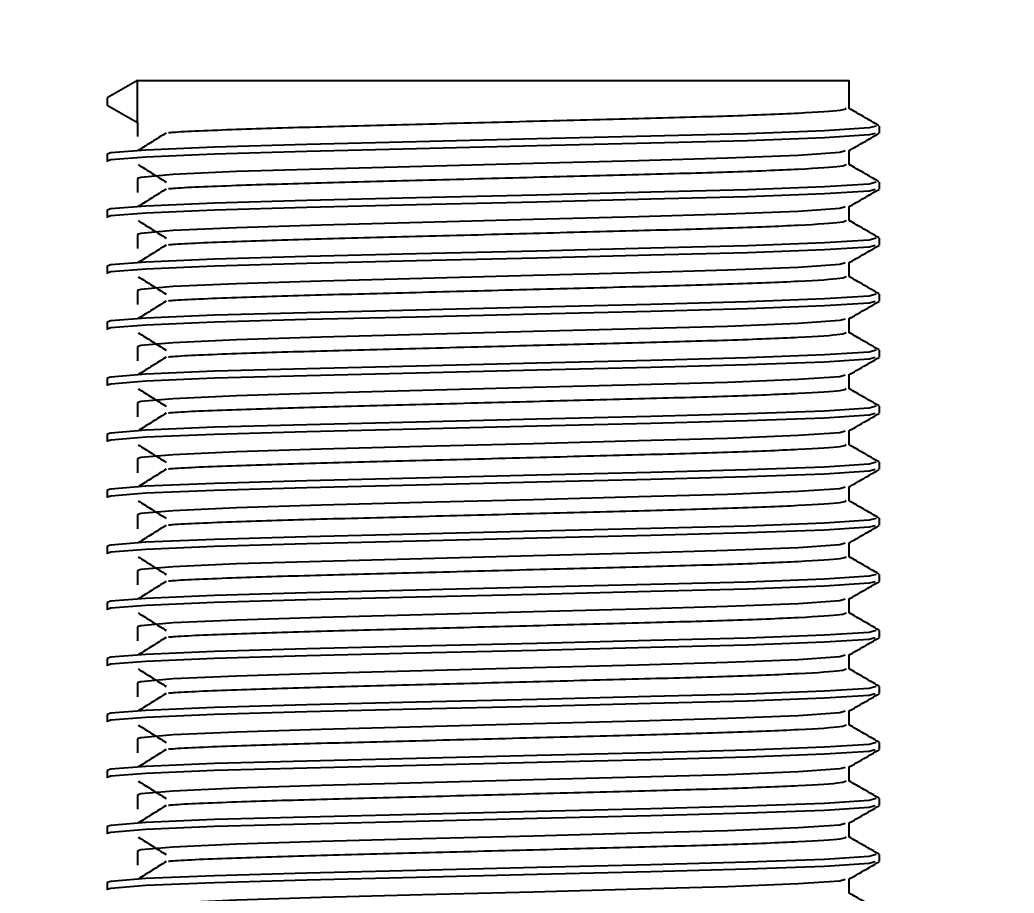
# Model space of a CAD drawing. Header units: millimetres. Extents: x -205 to 841, y 0 to 722.
# Drawn here: x 544.695 to 547.354, y 285.878 to 288.215 of the extents above; entities that cross this region are included whole.
import ezdxf

# ---------------------------------------------------------------- set-up
doc = ezdxf.new("R2010")
doc.units = ezdxf.units.MM
doc.layers.add('COTAS', color=1, linetype='Continuous')
doc.styles.add('SLDTEXTSTYLE0', font='TXT', dxfattribs={"width": 0.75})
doc.dimstyles.new('SLDDIMSTYLE2', dxfattribs={"dimtxt": 3, "dimasz": 3, "dimexe": 0, "dimexo": 0.0625, "dimgap": 0.75, "dimtad": 1, "dimdec": 0, "dimlfac": 10, "dimrnd": 1e-09, "dimzin": 12, "dimdsep": 46, "dimtxsty": 'SLDTEXTSTYLE0', "dimsah": 1, "dimcen": 0.09, "dimadec": 0, "dimazin": 3, "dimtfac": 1, "dimtmove": 0, "dimatfit": 0, "dimfxl": 0, "dimfrac": 2, "dimtolj": 1, "dimtzin": 12, "dimarcsym": 0})
doc.dimstyles.new('SLDDIMSTYLE3', dxfattribs={"dimtxt": 3, "dimasz": 3, "dimexe": 0, "dimexo": 0.0625, "dimgap": 0.75, "dimtad": 1, "dimdec": 0, "dimlfac": 10, "dimrnd": 1e-09, "dimzin": 12, "dimdsep": 46, "dimtxsty": 'SLDTEXTSTYLE0', "dimsah": 1, "dimcen": 0.09, "dimadec": 0, "dimazin": 3, "dimtfac": 1, "dimtofl": 0, "dimtmove": 0, "dimatfit": 3, "dimfxl": 0, "dimfrac": 2, "dimtolj": 1, "dimtzin": 12, "dimarcsym": 0})

# ---------------------------------------------------------------- blocks, each defined once
blk = doc.blocks.new('_D_36')
at = {"layer": 'COTAS'}
for p, q in [((547.912, 287.8644), (557.9945, 287.8644)), ((556.9945, 207.1008), (556.9945, 287.8644)), ((543.9608, 207.1008), (557.9945, 207.1008))]:
    blk.add_line(p, q, dxfattribs=at)
for points in [[(556.9945, 287.8644), (556.4945, 284.8644), (557.4945, 284.8644)], [(556.9945, 207.1008), (557.4945, 210.1008), (556.4945, 210.1008)]]:
    blk.add_solid(points, dxfattribs=at)
at = {"layer": 'COTAS', "insert": (553.1273, 244.1576), "char_height": 3, "attachment_point": 1, "rotation": 90, "style": 'SLDTEXTSTYLE0'}
blk.add_mtext('808', dxfattribs=at)
blk = doc.blocks.new('_D_37')
at = {"layer": 'COTAS'}
for p, q in [((540.6265, 288.0528), (540.6265, 295.0528)), ((544.0088, 288.0528), (539.6265, 288.0528)), ((540.6265, 288.0528), (540.6265, 277.9871)), ((545.4774, 277.9871), (539.6265, 277.9871)), ((540.6265, 277.9871), (540.6265, 270.9871))]:
    blk.add_line(p, q, dxfattribs=at)
for points in [[(540.6265, 288.0528), (541.1265, 291.0528), (540.1265, 291.0528)], [(540.6265, 277.9871), (540.1265, 274.9871), (541.1265, 274.9871)]]:
    blk.add_solid(points, dxfattribs=at)
at = {"layer": 'COTAS', "insert": (536.7593, 279.6949), "char_height": 3, "attachment_point": 1, "rotation": 90, "style": 'SLDTEXTSTYLE0'}
blk.add_mtext('101', dxfattribs=at)

msp = doc.modelspace()

# ---------------------------------------------------------------- linework, layer by layer
at = {"color": 7, "linetype": 'Continuous', "lineweight": 25}
for p, q in [((545.0088, 288.0528), (544.9276, 288.0059)), ((545.0088, 288.0528), (545.9608, 288.0528)), ((545.0088, 287.9403), (545.0088, 288.0528)), ((545.9608, 288.0528), (546.9128, 288.0528)), ((546.9128, 287.9777), (546.9128, 288.0528)), ((544.9276, 288.0059), (544.9276, 287.9871)), ((544.9276, 287.9871), (545.0088, 287.9403)), ((545.0088, 287.9403), (545.0088, 287.9028)), ((546.994, 287.9121), (546.994, 287.9309)), ((546.9128, 287.8277), (546.9128, 287.8648)), ((544.9276, 287.8559), (544.9276, 287.8371)), ((544.9276, 287.8559), (544.9276, 287.8371)), ((545.0088, 287.7903), (545.0088, 287.7528)), ((546.994, 287.7621), (546.994, 287.7809)), ((544.9276, 287.7059), (544.9276, 287.6871)), ((544.9276, 287.7059), (544.9276, 287.6871)), ((546.9128, 287.6777), (546.9128, 287.7148)), ((545.0088, 287.6403), (545.0088, 287.6028)), ((546.994, 287.6121), (546.994, 287.6309)), ((544.9276, 287.5559), (544.9276, 287.5371)), ((544.9276, 287.5559), (544.9276, 287.5371)), ((546.9128, 287.5277), (546.9128, 287.5648)), ((545.0088, 287.4903), (545.0088, 287.4528)), ((546.994, 287.4621), (546.994, 287.4809)), ((546.9128, 287.3777), (546.9128, 287.4148)), ((544.9276, 287.4059), (544.9276, 287.3871)), ((544.9276, 287.4059), (544.9276, 287.3871)), ((545.0088, 287.3403), (545.0088, 287.3028)), ((546.994, 287.3121), (546.994, 287.3309)), ((544.9276, 287.2559), (544.9276, 287.2371)), ((544.9276, 287.2559), (544.9276, 287.2371)), ((546.9128, 287.2277), (546.9128, 287.2648)), ((545.0088, 287.1903), (545.0088, 287.1528)), ((546.994, 287.1621), (546.994, 287.1809)), ((544.9276, 287.1059), (544.9276, 287.0871)), ((544.9276, 287.1059), (544.9276, 287.0871)), ((546.9128, 287.0777), (546.9128, 287.1148)), ((545.0088, 287.0403), (545.0088, 287.0028)), ((546.994, 287.0121), (546.994, 287.0309)), ((546.9128, 286.9277), (546.9128, 286.9648)), ((544.9276, 286.9559), (544.9276, 286.9371)), ((544.9276, 286.9559), (544.9276, 286.9371)), ((545.0088, 286.8903), (545.0088, 286.8528)), ((546.994, 286.8621), (546.994, 286.8809)), ((544.9276, 286.8059), (544.9276, 286.7871)), ((544.9276, 286.8059), (544.9276, 286.7871)), ((546.9128, 286.7777), (546.9128, 286.8148)), ((545.0088, 286.7403), (545.0088, 286.7028)), ((546.994, 286.7121), (546.994, 286.7309)), ((544.9276, 286.6559), (544.9276, 286.6371)), ((544.9276, 286.6559), (544.9276, 286.6371)), ((546.9128, 286.6277), (546.9128, 286.6648)), ((545.0088, 286.5903), (545.0088, 286.5528)), ((546.994, 286.5621), (546.994, 286.5809)), ((546.9128, 286.4777), (546.9128, 286.5148)), ((544.9276, 286.5059), (544.9276, 286.4871)), ((544.9276, 286.5059), (544.9276, 286.4871)), ((545.0088, 286.4403), (545.0088, 286.4028)), ((546.994, 286.4121), (546.994, 286.4309)), ((544.9276, 286.3559), (544.9276, 286.3371)), ((544.9276, 286.3559), (544.9276, 286.3371)), ((546.9128, 286.3277), (546.9128, 286.3648)), ((545.0088, 286.2903), (545.0088, 286.2528)), ((546.994, 286.2621), (546.994, 286.2809)), ((544.9276, 286.2059), (544.9276, 286.1871)), ((544.9276, 286.2059), (544.9276, 286.1871)), ((546.9128, 286.1777), (546.9128, 286.2148)), ((545.0088, 286.1403), (545.0088, 286.1028)), ((546.994, 286.1121), (546.994, 286.1309)), ((544.9276, 286.0559), (544.9276, 286.0371)), ((544.9276, 286.0559), (544.9276, 286.0371)), ((546.9128, 286.0277), (546.9128, 286.0648)), ((545.0088, 285.9903), (545.0088, 285.9528)), ((546.994, 285.9621), (546.994, 285.9809)), ((544.9276, 285.9059), (544.9276, 285.8871)), ((544.9276, 285.9059), (544.9276, 285.8871)), ((546.9128, 285.8777), (546.9128, 285.9148))]:
    msp.add_line(p, q, dxfattribs=at)
at = {"color": 7, "linetype": 'Continuous', "lineweight": 25, "flags": 128}
for points in [[(546.9856, 287.9308), (546.9671, 287.9256), (546.8468, 287.918), (546.6416, 287.9103), (546.3827, 287.9036), (546.0772, 287.8962), (545.7552, 287.8884), (545.4618, 287.8813), (545.2156, 287.8744), (545.0315, 287.8666), (544.9381, 287.8591), (544.9276, 287.8559), (544.9276, 287.8559)], [(546.9825, 287.9112), (546.9671, 287.9069), (546.8468, 287.8992), (546.6416, 287.8916), (546.3827, 287.8848), (546.0772, 287.8774), (545.7552, 287.8697), (545.4618, 287.8626), (545.2156, 287.8556), (545.0315, 287.8478), (544.9381, 287.8403), (544.9276, 287.8371), (544.9276, 287.8371)], [(546.9021, 287.8643), (546.888, 287.86), (546.7771, 287.8523), (546.5881, 287.8447), (546.3496, 287.838), (546.068, 287.8306), (545.7714, 287.8228), (545.501, 287.8157), (545.2742, 287.8087), (545.1046, 287.801), (545.0185, 287.7935), (545.0088, 287.7903), (545.0088, 287.7903)], [(546.9856, 287.7808), (546.9671, 287.7756), (546.8468, 287.768), (546.6416, 287.7603), (546.3827, 287.7536), (546.0772, 287.7462), (545.7552, 287.7384), (545.4618, 287.7313), (545.2156, 287.7244), (545.0315, 287.7166), (544.9381, 287.7091), (544.9276, 287.7059), (544.9276, 287.7059)], [(546.9825, 287.7612), (546.9671, 287.7569), (546.8468, 287.7492), (546.6416, 287.7416), (546.3827, 287.7348), (546.0772, 287.7274), (545.7552, 287.7197), (545.4618, 287.7126), (545.2156, 287.7056), (545.0315, 287.6978), (544.9381, 287.6903), (544.9276, 287.6871), (544.9276, 287.6871)], [(546.9021, 287.7143), (546.888, 287.71), (546.7771, 287.7023), (546.5881, 287.6947), (546.3496, 287.688), (546.068, 287.6806), (545.7714, 287.6728), (545.501, 287.6657), (545.2742, 287.6587), (545.1046, 287.651), (545.0185, 287.6435), (545.0088, 287.6403), (545.0088, 287.6403)], [(546.9856, 287.6308), (546.9671, 287.6256), (546.8468, 287.618), (546.6416, 287.6103), (546.3827, 287.6036), (546.0772, 287.5962), (545.7552, 287.5884), (545.4618, 287.5813), (545.2156, 287.5744), (545.0315, 287.5666), (544.9381, 287.5591), (544.9276, 287.5559), (544.9276, 287.5559)], [(546.9825, 287.6112), (546.9671, 287.6069), (546.8468, 287.5992), (546.6416, 287.5916), (546.3827, 287.5848), (546.0772, 287.5774), (545.7552, 287.5697), (545.4618, 287.5626), (545.2156, 287.5556), (545.0315, 287.5478), (544.9381, 287.5403), (544.9276, 287.5371), (544.9276, 287.5371)], [(546.9021, 287.5643), (546.888, 287.56), (546.7771, 287.5523), (546.5881, 287.5447), (546.3496, 287.538), (546.068, 287.5306), (545.7714, 287.5228), (545.501, 287.5157), (545.2742, 287.5087), (545.1046, 287.501), (545.0185, 287.4935), (545.0088, 287.4903), (545.0088, 287.4903)], [(546.9856, 287.4808), (546.9671, 287.4756), (546.8468, 287.468), (546.6416, 287.4603), (546.3827, 287.4536), (546.0772, 287.4462), (545.7552, 287.4384), (545.4618, 287.4313), (545.2156, 287.4244), (545.0315, 287.4166), (544.9381, 287.4091), (544.9276, 287.4059), (544.9276, 287.4059)], [(546.9825, 287.4612), (546.9671, 287.4569), (546.8468, 287.4492), (546.6416, 287.4416), (546.3827, 287.4348), (546.0772, 287.4274), (545.7552, 287.4197), (545.4618, 287.4126), (545.2156, 287.4056), (545.0315, 287.3978), (544.9381, 287.3903), (544.9276, 287.3871), (544.9276, 287.3871)], [(546.9021, 287.4143), (546.888, 287.41), (546.7771, 287.4023), (546.5881, 287.3947), (546.3496, 287.388), (546.068, 287.3806), (545.7714, 287.3728), (545.501, 287.3657), (545.2742, 287.3587), (545.1046, 287.351), (545.0185, 287.3435), (545.0088, 287.3403), (545.0088, 287.3403)], [(546.9856, 287.3308), (546.9671, 287.3256), (546.8468, 287.318), (546.6416, 287.3103), (546.3827, 287.3036), (546.0772, 287.2962), (545.7552, 287.2884), (545.4618, 287.2813), (545.2156, 287.2744), (545.0315, 287.2666), (544.9381, 287.2591), (544.9276, 287.2559), (544.9276, 287.2559)], [(546.9825, 287.3112), (546.9671, 287.3069), (546.8468, 287.2992), (546.6416, 287.2916), (546.3827, 287.2848), (546.0772, 287.2774), (545.7552, 287.2697), (545.4618, 287.2626), (545.2156, 287.2556), (545.0315, 287.2478), (544.9381, 287.2403), (544.9276, 287.2371), (544.9276, 287.2371)], [(546.9021, 287.2643), (546.888, 287.26), (546.7771, 287.2523), (546.5881, 287.2447), (546.3496, 287.238), (546.068, 287.2306), (545.7714, 287.2228), (545.501, 287.2157), (545.2742, 287.2087), (545.1046, 287.201), (545.0185, 287.1935), (545.0088, 287.1903), (545.0088, 287.1903)], [(546.9856, 287.1808), (546.9671, 287.1756), (546.8468, 287.168), (546.6416, 287.1603), (546.3827, 287.1536), (546.0772, 287.1462), (545.7552, 287.1384), (545.4618, 287.1313), (545.2156, 287.1244), (545.0315, 287.1166), (544.9381, 287.1091), (544.9276, 287.1059), (544.9276, 287.1059)], [(546.9825, 287.1612), (546.9671, 287.1569), (546.8468, 287.1492), (546.6416, 287.1416), (546.3827, 287.1348), (546.0772, 287.1274), (545.7552, 287.1197), (545.4618, 287.1126), (545.2156, 287.1056), (545.0315, 287.0978), (544.9381, 287.0903), (544.9276, 287.0871), (544.9276, 287.0871)], [(546.9021, 287.1143), (546.888, 287.11), (546.7771, 287.1023), (546.5881, 287.0947), (546.3496, 287.088), (546.068, 287.0806), (545.7714, 287.0728), (545.501, 287.0657), (545.2742, 287.0587), (545.1046, 287.051), (545.0185, 287.0435), (545.0088, 287.0403), (545.0088, 287.0403)], [(546.9856, 287.0308), (546.9671, 287.0256), (546.8468, 287.018), (546.6416, 287.0103), (546.3827, 287.0036), (546.0772, 286.9962), (545.7552, 286.9884), (545.4618, 286.9813), (545.2156, 286.9744), (545.0315, 286.9666), (544.9381, 286.9591), (544.9276, 286.9559), (544.9276, 286.9559)], [(546.9825, 287.0112), (546.9671, 287.0069), (546.8468, 286.9992), (546.6416, 286.9916), (546.3827, 286.9848), (546.0772, 286.9774), (545.7552, 286.9697), (545.4618, 286.9626), (545.2156, 286.9556), (545.0315, 286.9478), (544.9381, 286.9403), (544.9276, 286.9371), (544.9276, 286.9371)], [(546.9021, 286.9643), (546.888, 286.96), (546.7771, 286.9523), (546.5881, 286.9447), (546.3496, 286.938), (546.068, 286.9306), (545.7714, 286.9228), (545.501, 286.9157), (545.2742, 286.9087), (545.1046, 286.901), (545.0185, 286.8935), (545.0088, 286.8903), (545.0088, 286.8903)], [(546.9856, 286.8808), (546.9671, 286.8756), (546.8468, 286.868), (546.6416, 286.8603), (546.3827, 286.8536), (546.0772, 286.8462), (545.7552, 286.8384), (545.4618, 286.8313), (545.2156, 286.8244), (545.0315, 286.8166), (544.9381, 286.8091), (544.9276, 286.8059), (544.9276, 286.8059)], [(546.9825, 286.8612), (546.9671, 286.8569), (546.8468, 286.8492), (546.6416, 286.8416), (546.3827, 286.8348), (546.0772, 286.8274), (545.7552, 286.8197), (545.4618, 286.8126), (545.2156, 286.8056), (545.0315, 286.7978), (544.9381, 286.7903), (544.9276, 286.7871), (544.9276, 286.7871)], [(546.9021, 286.8143), (546.888, 286.81), (546.7771, 286.8023), (546.5881, 286.7947), (546.3496, 286.788), (546.068, 286.7806), (545.7714, 286.7728), (545.501, 286.7657), (545.2742, 286.7587), (545.1046, 286.751), (545.0185, 286.7435), (545.0088, 286.7403), (545.0088, 286.7403)], [(546.9856, 286.7308), (546.9671, 286.7256), (546.8468, 286.718), (546.6416, 286.7103), (546.3827, 286.7036), (546.0772, 286.6962), (545.7552, 286.6884), (545.4618, 286.6813), (545.2156, 286.6744), (545.0315, 286.6666), (544.9381, 286.6591), (544.9276, 286.6559), (544.9276, 286.6559)], [(546.9825, 286.7112), (546.9671, 286.7069), (546.8468, 286.6992), (546.6416, 286.6916), (546.3827, 286.6848), (546.0772, 286.6774), (545.7552, 286.6697), (545.4618, 286.6626), (545.2156, 286.6556), (545.0315, 286.6478), (544.9381, 286.6403), (544.9276, 286.6371), (544.9276, 286.6371)], [(546.9021, 286.6643), (546.888, 286.66), (546.7771, 286.6523), (546.5881, 286.6447), (546.3496, 286.638), (546.068, 286.6306), (545.7714, 286.6228), (545.501, 286.6157), (545.2742, 286.6087), (545.1046, 286.601), (545.0185, 286.5935), (545.0088, 286.5903), (545.0088, 286.5903)], [(546.9856, 286.5808), (546.9671, 286.5756), (546.8468, 286.568), (546.6416, 286.5603), (546.3827, 286.5536), (546.0772, 286.5462), (545.7552, 286.5384), (545.4618, 286.5313), (545.2156, 286.5244), (545.0315, 286.5166), (544.9381, 286.5091), (544.9276, 286.5059), (544.9276, 286.5059)], [(546.9825, 286.5612), (546.9671, 286.5569), (546.8468, 286.5492), (546.6416, 286.5416), (546.3827, 286.5348), (546.0772, 286.5274), (545.7552, 286.5197), (545.4618, 286.5126), (545.2156, 286.5056), (545.0315, 286.4978), (544.9381, 286.4903), (544.9276, 286.4871), (544.9276, 286.4871)], [(546.9021, 286.5143), (546.888, 286.51), (546.7771, 286.5023), (546.5881, 286.4947), (546.3496, 286.488), (546.068, 286.4806), (545.7714, 286.4728), (545.501, 286.4657), (545.2742, 286.4587), (545.1046, 286.451), (545.0185, 286.4435), (545.0088, 286.4403), (545.0088, 286.4403)], [(546.9856, 286.4308), (546.9671, 286.4256), (546.8468, 286.418), (546.6416, 286.4103), (546.3827, 286.4036), (546.0772, 286.3962), (545.7552, 286.3884), (545.4618, 286.3813), (545.2156, 286.3744), (545.0315, 286.3666), (544.9381, 286.3591), (544.9276, 286.3559), (544.9276, 286.3559)], [(546.9825, 286.4112), (546.9671, 286.4069), (546.8468, 286.3992), (546.6416, 286.3916), (546.3827, 286.3848), (546.0772, 286.3774), (545.7552, 286.3697), (545.4618, 286.3626), (545.2156, 286.3556), (545.0315, 286.3478), (544.9381, 286.3403), (544.9276, 286.3371), (544.9276, 286.3371)], [(546.9021, 286.3643), (546.888, 286.36), (546.7771, 286.3523), (546.5881, 286.3447), (546.3496, 286.338), (546.068, 286.3306), (545.7714, 286.3228), (545.501, 286.3157), (545.2742, 286.3087), (545.1046, 286.301), (545.0185, 286.2935), (545.0088, 286.2903), (545.0088, 286.2903)], [(546.9856, 286.2808), (546.9671, 286.2756), (546.8468, 286.268), (546.6416, 286.2603), (546.3827, 286.2536), (546.0772, 286.2462), (545.7552, 286.2384), (545.4618, 286.2313), (545.2156, 286.2244), (545.0315, 286.2166), (544.9381, 286.2091), (544.9276, 286.2059), (544.9276, 286.2059)], [(546.9825, 286.2612), (546.9671, 286.2569), (546.8468, 286.2492), (546.6416, 286.2416), (546.3827, 286.2348), (546.0772, 286.2274), (545.7552, 286.2197), (545.4618, 286.2126), (545.2156, 286.2056), (545.0315, 286.1978), (544.9381, 286.1903), (544.9276, 286.1871), (544.9276, 286.1871)], [(546.9021, 286.2143), (546.888, 286.21), (546.7771, 286.2023), (546.5881, 286.1947), (546.3496, 286.188), (546.068, 286.1806), (545.7714, 286.1728), (545.501, 286.1657), (545.2742, 286.1587), (545.1046, 286.151), (545.0185, 286.1435), (545.0088, 286.1403), (545.0088, 286.1403)], [(546.9856, 286.1308), (546.9671, 286.1256), (546.8468, 286.118), (546.6416, 286.1103), (546.3827, 286.1036), (546.0772, 286.0962), (545.7552, 286.0884), (545.4618, 286.0813), (545.2156, 286.0744), (545.0315, 286.0666), (544.9381, 286.0591), (544.9276, 286.0559), (544.9276, 286.0559)], [(546.9825, 286.1112), (546.9671, 286.1069), (546.8468, 286.0992), (546.6416, 286.0916), (546.3827, 286.0848), (546.0772, 286.0774), (545.7552, 286.0697), (545.4618, 286.0626), (545.2156, 286.0556), (545.0315, 286.0478), (544.9381, 286.0403), (544.9276, 286.0371), (544.9276, 286.0371)], [(546.9021, 286.0643), (546.888, 286.06), (546.7771, 286.0523), (546.5881, 286.0447), (546.3496, 286.038), (546.068, 286.0306), (545.7714, 286.0228), (545.501, 286.0157), (545.2742, 286.0087), (545.1046, 286.001), (545.0185, 285.9935), (545.0088, 285.9903), (545.0088, 285.9903)], [(546.9856, 285.9808), (546.9671, 285.9756), (546.8468, 285.968), (546.6416, 285.9603), (546.3827, 285.9536), (546.0772, 285.9462), (545.7552, 285.9384), (545.4618, 285.9313), (545.2156, 285.9244), (545.0315, 285.9166), (544.9381, 285.9091), (544.9276, 285.9059), (544.9276, 285.9059)], [(546.9825, 285.9612), (546.9671, 285.9569), (546.8468, 285.9492), (546.6416, 285.9416), (546.3827, 285.9348), (546.0772, 285.9274), (545.7552, 285.9197), (545.4618, 285.9126), (545.2156, 285.9056), (545.0315, 285.8978), (544.9381, 285.8903), (544.9276, 285.8871), (544.9276, 285.8871)], [(546.9021, 285.9143), (546.888, 285.91), (546.7771, 285.9023), (546.5881, 285.8947), (546.3496, 285.888), (546.068, 285.8806), (545.7714, 285.8728), (545.501, 285.8657), (545.2742, 285.8587), (545.1046, 285.851), (545.0185, 285.8435), (545.0088, 285.8403), (545.0088, 285.8403)]]:
    msp.add_lwpolyline(points, dxfattribs=at)
at = {"color": 7, "linetype": 'Continuous', "lineweight": 25}
for points, knots in [([(546.9051, 287.9777), (546.9033, 287.976), (546.8992, 287.972), (546.7888, 287.9648), (546.6012, 287.9571), (546.3529, 287.9505), (546.068, 287.9431), (545.7716, 287.9352), (545.4932, 287.9282), (545.2658, 287.9213), (545.1272, 287.9156), (545.0958, 287.9127), (545.0918, 287.9124)], [0, 0, 0, 0, 0.0836323, 0.1976302, 0.3113357, 0.4205556, 0.5330876, 0.6475823, 0.7586331, 0.8688872, 0.9832293, 1, 1, 1, 1]), ([(546.9932, 287.9317), (546.9797, 287.9395), (546.9529, 287.955), (546.926, 287.9705), (546.9128, 287.9782)], [0, 0, 0, 0, 0.504981, 1, 1, 1, 1]), ([(545.0861, 287.9123), (545.0736, 287.9045), (545.0486, 287.8889), (545.0235, 287.8732), (545.011, 287.8654)], [0, 0, 0, 0, 0.499998, 1, 1, 1, 1]), ([(546.912, 287.8644), (546.9255, 287.8722), (546.9526, 287.8878), (546.9797, 287.9035), (546.9932, 287.9113)], [0, 0, 0, 0, 0.499988, 1, 1, 1, 1]), ([(545.011, 287.8276), (545.0235, 287.8198), (545.0486, 287.8041), (545.0736, 287.7885), (545.0861, 287.7807)], [0, 0, 0, 0, 0.500002, 1, 1, 1, 1]), ([(546.9051, 287.8277), (546.9033, 287.826), (546.8992, 287.822), (546.7888, 287.8148), (546.6012, 287.8071), (546.3529, 287.8005), (546.068, 287.7931), (545.7716, 287.7852), (545.4932, 287.7782), (545.2658, 287.7713), (545.1272, 287.7656), (545.0958, 287.7627), (545.0918, 287.7624)], [0, 0, 0, 0, 0.083632, 0.19763, 0.311336, 0.420556, 0.533088, 0.647582, 0.758633, 0.868887, 0.983229, 1, 1, 1, 1]), ([(546.9932, 287.7817), (546.9797, 287.7895), (546.9529, 287.805), (546.926, 287.8205), (546.9128, 287.8282)], [0, 0, 0, 0, 0.504981, 1, 1, 1, 1]), ([(545.0861, 287.7623), (545.0736, 287.7545), (545.0486, 287.7389), (545.0235, 287.7232), (545.011, 287.7154)], [0, 0, 0, 0, 0.499998, 1, 1, 1, 1]), ([(546.912, 287.7144), (546.9255, 287.7222), (546.9526, 287.7378), (546.9797, 287.7535), (546.9932, 287.7613)], [0, 0, 0, 0, 0.499988, 1, 1, 1, 1]), ([(546.9932, 287.6317), (546.9797, 287.6395), (546.9529, 287.655), (546.926, 287.6705), (546.9128, 287.6782)], [0, 0, 0, 0, 0.504981, 1, 1, 1, 1]), ([(545.011, 287.6776), (545.0235, 287.6698), (545.0486, 287.6541), (545.0736, 287.6385), (545.0861, 287.6307)], [0, 0, 0, 0, 0.500002, 1, 1, 1, 1]), ([(546.9051, 287.6777), (546.9033, 287.676), (546.8992, 287.672), (546.7888, 287.6648), (546.6012, 287.6571), (546.3529, 287.6505), (546.068, 287.6431), (545.7716, 287.6352), (545.4932, 287.6282), (545.2658, 287.6213), (545.1272, 287.6156), (545.0958, 287.6127), (545.0918, 287.6124)], [0, 0, 0, 0, 0.083632, 0.19763, 0.311336, 0.420556, 0.533088, 0.647582, 0.758633, 0.868887, 0.983229, 1, 1, 1, 1]), ([(545.0861, 287.6123), (545.0736, 287.6045), (545.0486, 287.5889), (545.0235, 287.5732), (545.011, 287.5654)], [0, 0, 0, 0, 0.499998, 1, 1, 1, 1]), ([(546.912, 287.5644), (546.9255, 287.5722), (546.9526, 287.5878), (546.9797, 287.6035), (546.9932, 287.6113)], [0, 0, 0, 0, 0.499988, 1, 1, 1, 1]), ([(545.011, 287.5276), (545.0235, 287.5198), (545.0486, 287.5041), (545.0736, 287.4885), (545.0861, 287.4807)], [0, 0, 0, 0, 0.500002, 1, 1, 1, 1]), ([(546.9051, 287.5277), (546.9033, 287.526), (546.8992, 287.522), (546.7888, 287.5148), (546.6012, 287.5071), (546.3529, 287.5005), (546.068, 287.4931), (545.7716, 287.4852), (545.4932, 287.4782), (545.2658, 287.4713), (545.1272, 287.4656), (545.0958, 287.4627), (545.0918, 287.4624)], [0, 0, 0, 0, 0.083632, 0.19763, 0.311336, 0.420556, 0.533088, 0.647582, 0.758633, 0.868887, 0.983229, 1, 1, 1, 1]), ([(546.9932, 287.4817), (546.9797, 287.4895), (546.9529, 287.505), (546.926, 287.5205), (546.9128, 287.5282)], [0, 0, 0, 0, 0.504981, 1, 1, 1, 1]), ([(545.0861, 287.4623), (545.0736, 287.4545), (545.0486, 287.4389), (545.0235, 287.4232), (545.011, 287.4154)], [0, 0, 0, 0, 0.499998, 1, 1, 1, 1]), ([(546.912, 287.4144), (546.9255, 287.4222), (546.9526, 287.4378), (546.9797, 287.4535), (546.9932, 287.4613)], [0, 0, 0, 0, 0.499988, 1, 1, 1, 1]), ([(545.011, 287.3776), (545.0235, 287.3698), (545.0486, 287.3541), (545.0736, 287.3385), (545.0861, 287.3307)], [0, 0, 0, 0, 0.500002, 1, 1, 1, 1]), ([(546.9051, 287.3777), (546.9033, 287.376), (546.8992, 287.372), (546.7888, 287.3648), (546.6012, 287.3571), (546.3529, 287.3505), (546.068, 287.3431), (545.7716, 287.3352), (545.4932, 287.3282), (545.2658, 287.3213), (545.1272, 287.3156), (545.0958, 287.3127), (545.0918, 287.3124)], [0, 0, 0, 0, 0.083632, 0.19763, 0.311336, 0.420556, 0.533088, 0.647582, 0.758633, 0.868887, 0.983229, 1, 1, 1, 1]), ([(546.9932, 287.3317), (546.9797, 287.3395), (546.9529, 287.355), (546.926, 287.3705), (546.9128, 287.3782)], [0, 0, 0, 0, 0.504981, 1, 1, 1, 1]), ([(545.0861, 287.3123), (545.0736, 287.3045), (545.0486, 287.2889), (545.0235, 287.2732), (545.011, 287.2654)], [0, 0, 0, 0, 0.499998, 1, 1, 1, 1]), ([(546.912, 287.2644), (546.9255, 287.2722), (546.9526, 287.2878), (546.9797, 287.3035), (546.9932, 287.3113)], [0, 0, 0, 0, 0.499988, 1, 1, 1, 1]), ([(545.011, 287.2276), (545.0235, 287.2198), (545.0486, 287.2041), (545.0736, 287.1885), (545.0861, 287.1807)], [0, 0, 0, 0, 0.500002, 1, 1, 1, 1]), ([(546.9051, 287.2277), (546.9033, 287.226), (546.8992, 287.222), (546.7888, 287.2148), (546.6012, 287.2071), (546.3529, 287.2005), (546.068, 287.1931), (545.7716, 287.1852), (545.4932, 287.1782), (545.2658, 287.1713), (545.1272, 287.1656), (545.0958, 287.1627), (545.0918, 287.1624)], [0, 0, 0, 0, 0.083632, 0.19763, 0.311336, 0.420556, 0.533088, 0.647582, 0.758633, 0.868887, 0.983229, 1, 1, 1, 1]), ([(546.9932, 287.1817), (546.9797, 287.1895), (546.9529, 287.205), (546.926, 287.2205), (546.9128, 287.2282)], [0, 0, 0, 0, 0.504981, 1, 1, 1, 1]), ([(545.0861, 287.1623), (545.0736, 287.1545), (545.0486, 287.1389), (545.0235, 287.1232), (545.011, 287.1154)], [0, 0, 0, 0, 0.499998, 1, 1, 1, 1]), ([(546.912, 287.1144), (546.9255, 287.1222), (546.9526, 287.1378), (546.9797, 287.1535), (546.9932, 287.1613)], [0, 0, 0, 0, 0.499988, 1, 1, 1, 1]), ([(545.011, 287.0776), (545.0235, 287.0698), (545.0486, 287.0541), (545.0736, 287.0385), (545.0861, 287.0307)], [0, 0, 0, 0, 0.5000018, 1, 1, 1, 1]), ([(546.9051, 287.0777), (546.9033, 287.076), (546.8992, 287.072), (546.7888, 287.0648), (546.6012, 287.0571), (546.3529, 287.0505), (546.068, 287.0431), (545.7716, 287.0352), (545.4932, 287.0282), (545.2658, 287.0213), (545.1272, 287.0156), (545.0958, 287.0127), (545.0918, 287.0124)], [0, 0, 0, 0, 0.083632, 0.19763, 0.311336, 0.420556, 0.533088, 0.647582, 0.758633, 0.868887, 0.983229, 1, 1, 1, 1]), ([(546.9932, 287.0317), (546.9797, 287.0395), (546.9529, 287.055), (546.926, 287.0705), (546.9128, 287.0782)], [0, 0, 0, 0, 0.504981, 1, 1, 1, 1]), ([(545.0861, 287.0123), (545.0736, 287.0045), (545.0486, 286.9889), (545.0235, 286.9732), (545.011, 286.9654)], [0, 0, 0, 0, 0.499998, 1, 1, 1, 1]), ([(546.912, 286.9644), (546.9255, 286.9722), (546.9526, 286.9878), (546.9797, 287.0035), (546.9932, 287.0113)], [0, 0, 0, 0, 0.499988, 1, 1, 1, 1]), ([(545.011, 286.9276), (545.0235, 286.9198), (545.0486, 286.9041), (545.0736, 286.8885), (545.0861, 286.8807)], [0, 0, 0, 0, 0.500002, 1, 1, 1, 1]), ([(546.9051, 286.9277), (546.9033, 286.926), (546.8992, 286.922), (546.7888, 286.9148), (546.6012, 286.9071), (546.3529, 286.9005), (546.068, 286.8931), (545.7716, 286.8852), (545.4932, 286.8782), (545.2658, 286.8713), (545.1272, 286.8656), (545.0958, 286.8627), (545.0918, 286.8624)], [0, 0, 0, 0, 0.0836323, 0.1976302, 0.3113357, 0.4205556, 0.5330876, 0.6475823, 0.7586331, 0.8688872, 0.9832293, 1, 1, 1, 1]), ([(546.9932, 286.8817), (546.9797, 286.8895), (546.9529, 286.905), (546.926, 286.9205), (546.9128, 286.9282)], [0, 0, 0, 0, 0.5049813, 1, 1, 1, 1]), ([(545.0861, 286.8623), (545.0736, 286.8545), (545.0486, 286.8389), (545.0235, 286.8232), (545.011, 286.8154)], [0, 0, 0, 0, 0.499998, 1, 1, 1, 1]), ([(546.912, 286.8144), (546.9255, 286.8222), (546.9526, 286.8378), (546.9797, 286.8535), (546.9932, 286.8613)], [0, 0, 0, 0, 0.499988, 1, 1, 1, 1]), ([(545.011, 286.7776), (545.0235, 286.7698), (545.0486, 286.7541), (545.0736, 286.7385), (545.0861, 286.7307)], [0, 0, 0, 0, 0.500002, 1, 1, 1, 1]), ([(546.9051, 286.7777), (546.9033, 286.776), (546.8992, 286.772), (546.7888, 286.7648), (546.6012, 286.7571), (546.3529, 286.7505), (546.068, 286.7431), (545.7716, 286.7352), (545.4932, 286.7282), (545.2658, 286.7213), (545.1272, 286.7156), (545.0958, 286.7127), (545.0918, 286.7124)], [0, 0, 0, 0, 0.083632, 0.19763, 0.311336, 0.420556, 0.533088, 0.647582, 0.758633, 0.868887, 0.983229, 1, 1, 1, 1]), ([(546.9932, 286.7317), (546.9797, 286.7395), (546.9529, 286.755), (546.926, 286.7705), (546.9128, 286.7782)], [0, 0, 0, 0, 0.5049813, 1, 1, 1, 1]), ([(545.0861, 286.7123), (545.0736, 286.7045), (545.0486, 286.6889), (545.0235, 286.6732), (545.011, 286.6654)], [0, 0, 0, 0, 0.499998, 1, 1, 1, 1]), ([(546.912, 286.6644), (546.9255, 286.6722), (546.9526, 286.6878), (546.9797, 286.7035), (546.9932, 286.7113)], [0, 0, 0, 0, 0.499988, 1, 1, 1, 1]), ([(545.011, 286.6276), (545.0235, 286.6198), (545.0486, 286.6041), (545.0736, 286.5885), (545.0861, 286.5807)], [0, 0, 0, 0, 0.500002, 1, 1, 1, 1]), ([(546.9051, 286.6277), (546.9033, 286.626), (546.8992, 286.622), (546.7888, 286.6148), (546.6012, 286.6071), (546.3529, 286.6005), (546.068, 286.5931), (545.7716, 286.5852), (545.4932, 286.5782), (545.2658, 286.5713), (545.1272, 286.5656), (545.0958, 286.5627), (545.0918, 286.5624)], [0, 0, 0, 0, 0.0836323, 0.1976302, 0.3113357, 0.4205556, 0.5330876, 0.6475823, 0.7586331, 0.8688872, 0.9832293, 1, 1, 1, 1]), ([(546.9932, 286.5817), (546.9797, 286.5895), (546.9529, 286.605), (546.926, 286.6205), (546.9128, 286.6282)], [0, 0, 0, 0, 0.504981, 1, 1, 1, 1]), ([(545.0861, 286.5623), (545.0736, 286.5545), (545.0486, 286.5389), (545.0235, 286.5232), (545.011, 286.5154)], [0, 0, 0, 0, 0.499998, 1, 1, 1, 1]), ([(546.912, 286.5144), (546.9255, 286.5222), (546.9526, 286.5378), (546.9797, 286.5535), (546.9932, 286.5613)], [0, 0, 0, 0, 0.499988, 1, 1, 1, 1]), ([(545.011, 286.4776), (545.0235, 286.4698), (545.0486, 286.4541), (545.0736, 286.4385), (545.0861, 286.4307)], [0, 0, 0, 0, 0.5000018, 1, 1, 1, 1]), ([(546.9051, 286.4777), (546.9033, 286.476), (546.8992, 286.472), (546.7888, 286.4648), (546.6012, 286.4571), (546.3529, 286.4505), (546.068, 286.4431), (545.7716, 286.4352), (545.4932, 286.4282), (545.2658, 286.4213), (545.1272, 286.4156), (545.0958, 286.4127), (545.0918, 286.4124)], [0, 0, 0, 0, 0.083632, 0.19763, 0.311336, 0.420556, 0.533088, 0.647582, 0.758633, 0.868887, 0.983229, 1, 1, 1, 1]), ([(546.9932, 286.4317), (546.9797, 286.4395), (546.9529, 286.455), (546.926, 286.4705), (546.9128, 286.4782)], [0, 0, 0, 0, 0.504981, 1, 1, 1, 1]), ([(545.0861, 286.4123), (545.0736, 286.4045), (545.0486, 286.3889), (545.0235, 286.3732), (545.011, 286.3654)], [0, 0, 0, 0, 0.499998, 1, 1, 1, 1]), ([(546.912, 286.3644), (546.9255, 286.3722), (546.9526, 286.3878), (546.9797, 286.4035), (546.9932, 286.4113)], [0, 0, 0, 0, 0.499988, 1, 1, 1, 1]), ([(545.011, 286.3276), (545.0235, 286.3198), (545.0486, 286.3041), (545.0736, 286.2885), (545.0861, 286.2807)], [0, 0, 0, 0, 0.500002, 1, 1, 1, 1]), ([(546.9051, 286.3277), (546.9033, 286.326), (546.8992, 286.322), (546.7888, 286.3148), (546.6012, 286.3071), (546.3529, 286.3005), (546.068, 286.2931), (545.7716, 286.2852), (545.4932, 286.2782), (545.2658, 286.2713), (545.1272, 286.2656), (545.0958, 286.2627), (545.0918, 286.2624)], [0, 0, 0, 0, 0.083632, 0.19763, 0.311336, 0.420556, 0.533088, 0.647582, 0.758633, 0.868887, 0.983229, 1, 1, 1, 1]), ([(546.9932, 286.2817), (546.9797, 286.2895), (546.9529, 286.305), (546.926, 286.3205), (546.9128, 286.3282)], [0, 0, 0, 0, 0.504981, 1, 1, 1, 1]), ([(545.0861, 286.2623), (545.0736, 286.2545), (545.0486, 286.2389), (545.0235, 286.2232), (545.011, 286.2154)], [0, 0, 0, 0, 0.499998, 1, 1, 1, 1]), ([(546.912, 286.2144), (546.9255, 286.2222), (546.9526, 286.2378), (546.9797, 286.2535), (546.9932, 286.2613)], [0, 0, 0, 0, 0.499988, 1, 1, 1, 1]), ([(545.011, 286.1776), (545.0235, 286.1698), (545.0486, 286.1541), (545.0736, 286.1385), (545.0861, 286.1307)], [0, 0, 0, 0, 0.500002, 1, 1, 1, 1]), ([(546.9051, 286.1777), (546.9033, 286.176), (546.8992, 286.172), (546.7888, 286.1648), (546.6012, 286.1571), (546.3529, 286.1505), (546.068, 286.1431), (545.7716, 286.1352), (545.4932, 286.1282), (545.2658, 286.1213), (545.1272, 286.1156), (545.0958, 286.1127), (545.0918, 286.1124)], [0, 0, 0, 0, 0.083632, 0.19763, 0.311336, 0.420556, 0.533088, 0.647582, 0.758633, 0.868887, 0.983229, 1, 1, 1, 1]), ([(546.9932, 286.1317), (546.9797, 286.1395), (546.9529, 286.155), (546.926, 286.1705), (546.9128, 286.1782)], [0, 0, 0, 0, 0.504981, 1, 1, 1, 1]), ([(545.0861, 286.1123), (545.0736, 286.1045), (545.0486, 286.0889), (545.0235, 286.0732), (545.011, 286.0654)], [0, 0, 0, 0, 0.499998, 1, 1, 1, 1]), ([(546.912, 286.0644), (546.9255, 286.0722), (546.9526, 286.0878), (546.9797, 286.1035), (546.9932, 286.1113)], [0, 0, 0, 0, 0.499988, 1, 1, 1, 1]), ([(545.011, 286.0276), (545.0235, 286.0198), (545.0486, 286.0041), (545.0736, 285.9885), (545.0861, 285.9807)], [0, 0, 0, 0, 0.500002, 1, 1, 1, 1]), ([(546.9051, 286.0277), (546.9033, 286.026), (546.8992, 286.022), (546.7888, 286.0148), (546.6012, 286.0071), (546.3529, 286.0005), (546.068, 285.9931), (545.7716, 285.9852), (545.4932, 285.9782), (545.2658, 285.9713), (545.1272, 285.9656), (545.0958, 285.9627), (545.0918, 285.9624)], [0, 0, 0, 0, 0.083632, 0.19763, 0.311336, 0.420556, 0.533088, 0.647582, 0.758633, 0.868887, 0.983229, 1, 1, 1, 1]), ([(546.9932, 285.9817), (546.9797, 285.9895), (546.9529, 286.005), (546.926, 286.0205), (546.9128, 286.0282)], [0, 0, 0, 0, 0.504981, 1, 1, 1, 1]), ([(545.0861, 285.9623), (545.0736, 285.9545), (545.0486, 285.9389), (545.0235, 285.9232), (545.011, 285.9154)], [0, 0, 0, 0, 0.499998, 1, 1, 1, 1]), ([(546.912, 285.9144), (546.9255, 285.9222), (546.9526, 285.9378), (546.9797, 285.9535), (546.9932, 285.9613)], [0, 0, 0, 0, 0.499988, 1, 1, 1, 1]), ([(546.9932, 285.8317), (546.9797, 285.8395), (546.9529, 285.855), (546.926, 285.8705), (546.9128, 285.8782)], [0, 0, 0, 0, 0.5049813, 1, 1, 1, 1])]:
    msp.add_open_spline(points, degree=3, knots=knots, dxfattribs=at)

# ---------------------------------------------------------------- dimensions: what is measured, and where the dimension line sits
at = {"layer": 'COTAS'}
for base, p1, p2, dimstyle, picture, middle in [((540.6265, 277.9871), (545.0088, 288.0528), (546.4774, 277.9871), 'SLDDIMSTYLE2', '_D_37', (540.6265, 283.0199)), ((556.9945, 287.8644), (542.9608, 207.1008), (546.912, 287.8644), 'SLDDIMSTYLE3', '_D_36', (556.9945, 247.4826))]:
    dim = msp.add_linear_dim(base=base, p1=p1, p2=p2, angle=90, dimstyle=dimstyle, dxfattribs=at)
    dim.commit()
    dim.dimension.update_dxf_attribs({"geometry": picture, "text_midpoint": middle, "dimtype": 160})

doc.saveas('drawing.dxf')
